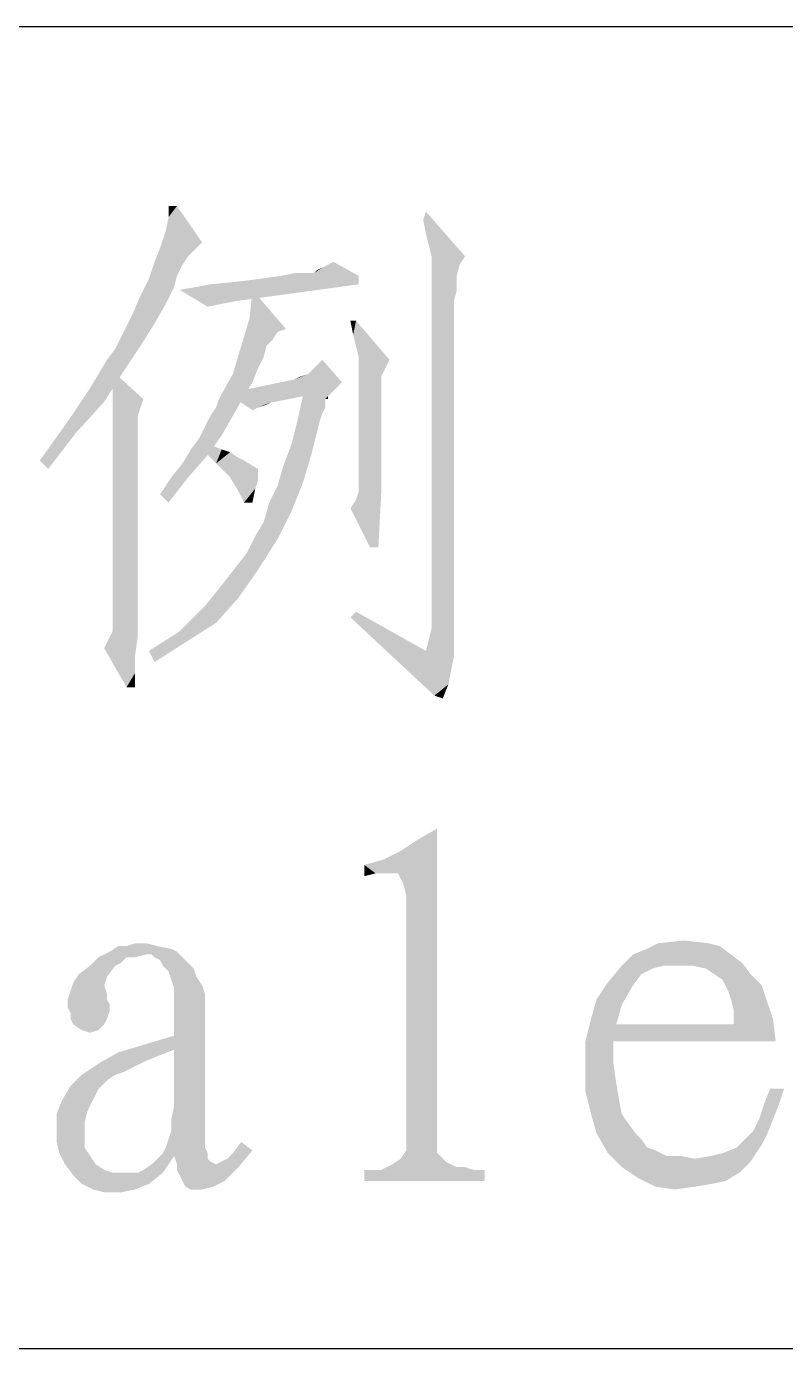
# Model space of a CAD drawing. Header units: millimetres. Extents: x 336 to 634, y 189 to 399.
# Drawn here: x 560.73 to 564.75, y 201.18 to 208.18 of the extents above; entities that cross this region are included whole.
import ezdxf

# ---------------------------------------------------------------- set-up
doc = ezdxf.new("R2010")
doc.units = ezdxf.units.MM

msp = doc.modelspace()

# ---------------------------------------------------------------- linework, layer by layer
at = {"color": 7, "linetype": 'Continuous'}
for p, q in [((448.54993, 208.17685), (628.54993, 208.17685)), ((448.54993, 201.17685), (628.54993, 201.17685))]:
    msp.add_line(p, q, dxfattribs=at)
for points in [[(561.46939, 207.09298), (561.4842, 207.16705), (561.52865, 207.22631)], [(561.46939, 207.09298), (561.52865, 207.22631), (561.66198, 207.03372)], [(561.52865, 207.22631), (561.4842, 207.16705), (561.4842, 207.22631)], [(562.84717, 207.07816), (562.83235, 207.15223), (562.84717, 207.19668)], [(562.86198, 207.0189), (562.84717, 207.07816), (562.84717, 207.19668)], [(562.8768, 206.95964), (562.86198, 207.0189), (562.84717, 207.19668)], [(562.8768, 206.95964), (562.84717, 207.19668), (563.05458, 206.95964)], [(561.66198, 207.03372), (561.43976, 207.00409), (561.46939, 207.09298)], [(561.61754, 206.98927), (561.41013, 206.93001), (561.43976, 207.00409)], [(561.43976, 207.00409), (561.66198, 207.03372), (561.61754, 206.98927)], [(561.55828, 206.9152), (561.3805, 206.84112), (561.41013, 206.93001)], [(561.61754, 206.98927), (561.58791, 206.95964), (561.41013, 206.93001)], [(561.41013, 206.93001), (561.58791, 206.95964), (561.55828, 206.9152)], [(562.25458, 206.87075), (562.29902, 206.90038), (562.35828, 206.93001)], [(562.25458, 206.87075), (562.35828, 206.93001), (562.49161, 206.85594)], [(563.05458, 206.95964), (562.8768, 206.9152), (562.8768, 206.95964)], [(562.8768, 206.9152), (563.05458, 206.95964), (563.02495, 206.9152)], [(561.55828, 206.9152), (561.52865, 206.85594), (561.3805, 206.84112)], [(561.3805, 206.84112), (561.52865, 206.85594), (561.51383, 206.79668)], [(561.70643, 206.81149), (561.85458, 206.82631), (562.49161, 206.85594)], [(561.70643, 206.81149), (562.49161, 206.85594), (562.49161, 206.81149)], [(561.85458, 206.82631), (561.97309, 206.84112), (562.49161, 206.85594)], [(562.49161, 206.85594), (561.97309, 206.84112), (562.0768, 206.85594)], [(562.21013, 206.87075), (562.25458, 206.87075), (562.0768, 206.85594)], [(562.21013, 206.87075), (562.0768, 206.85594), (562.15087, 206.87075)], [(562.49161, 206.85594), (562.0768, 206.85594), (562.25458, 206.87075)], [(562.25458, 206.87075), (562.26939, 206.88557), (562.29902, 206.90038)], [(562.8768, 206.9152), (563.02495, 206.9152), (563.01013, 206.85594)], [(562.8768, 206.9152), (563.01013, 206.85594), (562.99532, 206.7226)], [(562.99532, 206.7226), (562.8768, 205.10779), (562.8768, 206.9152)], [(563.01013, 206.85594), (563.01013, 206.82631), (562.99532, 206.7226)], [(561.51383, 206.79668), (561.33606, 206.75223), (561.3805, 206.84112)], [(561.33606, 206.75223), (561.51383, 206.79668), (561.46939, 206.70779)], [(562.49161, 206.81149), (561.54346, 206.78186), (561.70643, 206.81149)], [(561.54346, 206.78186), (562.49161, 206.81149), (561.83976, 206.7226)], [(561.83976, 206.7226), (561.69161, 206.69298), (561.54346, 206.78186)], [(561.91383, 206.63372), (561.92865, 206.78186), (562.10643, 206.57446)], [(563.01013, 206.82631), (563.01013, 206.78186), (562.99532, 206.7226)], [(561.46939, 206.70779), (561.29161, 206.64853), (561.33606, 206.75223)], [(561.83976, 206.7226), (561.76569, 206.70779), (561.69161, 206.69298)], [(562.99532, 206.7226), (562.99532, 206.64853), (562.8768, 205.10779)], [(561.41013, 206.60409), (561.23235, 206.53001), (561.29161, 206.64853)], [(561.29161, 206.64853), (561.46939, 206.70779), (561.41013, 206.60409)], [(562.99532, 206.64853), (562.99532, 206.57446), (562.8768, 205.10779)], [(561.23235, 206.53001), (561.41013, 206.60409), (561.33606, 206.48557)], [(562.06198, 206.55964), (561.86939, 206.48557), (561.91383, 206.63372)], [(561.91383, 206.63372), (562.10643, 206.57446), (562.06198, 206.55964)], [(562.4768, 206.6189), (562.46198, 206.54483), (562.44717, 206.6189)], [(562.4768, 206.48557), (562.46198, 206.54483), (562.4768, 206.6189)], [(562.49161, 206.42631), (562.4768, 206.48557), (562.4768, 206.6189)], [(562.49161, 206.42631), (562.4768, 206.6189), (562.65458, 206.41149)], [(562.99532, 206.57446), (562.99532, 206.47075), (562.8768, 205.10779)], [(561.33606, 206.48557), (561.20272, 206.47075), (561.23235, 206.53001)], [(562.06198, 206.55964), (562.03235, 206.5152), (561.86939, 206.48557)], [(561.86939, 206.48557), (562.03235, 206.5152), (562.00272, 206.48557)], [(561.15828, 206.41149), (561.20272, 206.47075), (561.33606, 206.48557)], [(561.15828, 206.41149), (561.33606, 206.48557), (561.24717, 206.35224)], [(562.00272, 206.48557), (561.98791, 206.42631), (561.82495, 206.33742)], [(562.00272, 206.48557), (561.82495, 206.33742), (561.86939, 206.48557)], [(562.99532, 206.47075), (562.99532, 206.35224), (562.8768, 205.10779)], [(561.24717, 206.35224), (561.11383, 206.33742), (561.15828, 206.41149)], [(561.98791, 206.42631), (561.95828, 206.36705), (561.82495, 206.33742)], [(561.82495, 206.33742), (561.95828, 206.36705), (561.92865, 206.29297)], [(562.22495, 206.33742), (562.25458, 206.36705), (562.29902, 206.41149)], [(562.22495, 206.33742), (562.29902, 206.41149), (562.40272, 206.29297)], [(562.65458, 206.41149), (562.49161, 206.39668), (562.49161, 206.42631)], [(562.49161, 206.38186), (562.49161, 206.39668), (562.65458, 206.41149)], [(562.49161, 206.36705), (562.49161, 206.38186), (562.65458, 206.41149)], [(562.49161, 206.36705), (562.65458, 206.41149), (562.62495, 206.35224)], [(562.62495, 206.35224), (562.49161, 206.3226), (562.49161, 206.36705)], [(561.06939, 206.26335), (561.11383, 206.33742), (561.24717, 206.35224)], [(561.06939, 206.26335), (561.24717, 206.35224), (561.14346, 206.18927)], [(561.18791, 206.35224), (561.18791, 206.26335), (561.17309, 206.35224)], [(561.18791, 206.26335), (561.18791, 206.35224), (561.35087, 206.20409)], [(561.92865, 206.29297), (561.75087, 206.20409), (561.82495, 206.33742)], [(561.92865, 206.29297), (561.8842, 206.2189), (561.75087, 206.20409)], [(562.40272, 206.29297), (561.79532, 206.23372), (562.15087, 206.30779)], [(562.40272, 206.29297), (562.37309, 206.26335), (561.79532, 206.23372)], [(562.15087, 206.30779), (562.1805, 206.3226), (562.22495, 206.33742)], [(562.40272, 206.29297), (562.15087, 206.30779), (562.22495, 206.33742)], [(562.49161, 206.3226), (562.62495, 206.35224), (562.61013, 206.3226)], [(562.61013, 206.3226), (562.61013, 206.30779), (562.49161, 206.29297)], [(562.61013, 206.3226), (562.49161, 206.29297), (562.49161, 206.3226)], [(562.49161, 206.29297), (562.61013, 206.30779), (562.61013, 206.29297)], [(562.61013, 206.29297), (562.61013, 206.26335), (562.49161, 206.23372)], [(562.61013, 206.29297), (562.49161, 206.23372), (562.49161, 206.29297)], [(562.99532, 206.35224), (562.99532, 206.23372), (562.8768, 205.10779)], [(561.14346, 206.18927), (561.01013, 206.17446), (561.06939, 206.26335)], [(561.35087, 206.20409), (561.18791, 206.18927), (561.18791, 206.26335)], [(561.79532, 206.23372), (562.37309, 206.26335), (562.34346, 206.23372)], [(561.79532, 206.23372), (562.34346, 206.23372), (562.19532, 206.2189)], [(561.79532, 206.23372), (562.19532, 206.2189), (562.03235, 206.18927)], [(561.79532, 206.23372), (562.03235, 206.18927), (561.95828, 206.15964)], [(561.95828, 206.15964), (561.92865, 206.14483), (561.79532, 206.23372)], [(562.19532, 206.2189), (562.34346, 206.23372), (562.32865, 206.2189)], [(562.49161, 206.23372), (562.61013, 206.26335), (562.61013, 206.2189)], [(562.61013, 206.2189), (562.49161, 206.18927), (562.49161, 206.23372)], [(562.99532, 206.23372), (562.99532, 206.08557), (562.8768, 205.10779)], [(560.95087, 206.08557), (561.01013, 206.17446), (561.14346, 206.18927)], [(560.95087, 206.08557), (561.14346, 206.18927), (560.99532, 206.02631)], [(561.18791, 206.18927), (561.35087, 206.20409), (561.33606, 206.15964)], [(561.33606, 206.15964), (561.18791, 206.13001), (561.18791, 206.18927)], [(561.18791, 206.13001), (561.33606, 206.15964), (561.32124, 206.1152)], [(561.70643, 206.1152), (561.73606, 206.15964), (561.8842, 206.2189)], [(561.70643, 206.1152), (561.8842, 206.2189), (561.82495, 206.1152)], [(561.73606, 206.15964), (561.75087, 206.20409), (561.8842, 206.2189)], [(562.03235, 206.18927), (562.00272, 206.17446), (561.95828, 206.15964)], [(562.03235, 206.18927), (562.19532, 206.2189), (562.04717, 206.18927)], [(562.32865, 206.2189), (562.31383, 206.20409), (562.16569, 206.08557)], [(562.32865, 206.2189), (562.16569, 206.08557), (562.19532, 206.2189)], [(562.31383, 206.20409), (562.31383, 206.18927), (562.16569, 206.08557)], [(562.31383, 206.18927), (562.31383, 206.15964), (562.16569, 206.08557)], [(562.31383, 206.15964), (562.29902, 206.13001), (562.16569, 206.08557)], [(562.31383, 206.20409), (562.32865, 206.2189), (562.32865, 206.20409)], [(562.49161, 206.18927), (562.61013, 206.2189), (562.61013, 206.17446)], [(562.61013, 206.17446), (562.49161, 206.1152), (562.49161, 206.18927)], [(562.61013, 206.17446), (562.61013, 206.13001), (562.49161, 206.1152)], [(560.99532, 206.02631), (560.8768, 205.98186), (560.95087, 206.08557)], [(561.32124, 206.1152), (561.18791, 206.08557), (561.18791, 206.13001)], [(561.32124, 206.1152), (561.32124, 206.10038), (561.18791, 206.08557)], [(561.18791, 206.07075), (561.18791, 206.08557), (561.32124, 206.10038)], [(561.18791, 206.07075), (561.32124, 206.10038), (561.32124, 206.07075)], [(561.82495, 206.1152), (561.6768, 206.05594), (561.70643, 206.1152)], [(561.6768, 206.05594), (561.82495, 206.1152), (561.76569, 206.01149)], [(562.2842, 206.08557), (562.26939, 206.02631), (562.13606, 205.96705)], [(562.2842, 206.08557), (562.13606, 205.96705), (562.16569, 206.08557)], [(562.16569, 206.08557), (562.29902, 206.13001), (562.2842, 206.08557)], [(562.49161, 206.1152), (562.61013, 206.13001), (562.61013, 206.05594)], [(562.61013, 206.05594), (562.49161, 206.04112), (562.49161, 206.1152)], [(562.99532, 206.08557), (562.99532, 205.9226), (562.8768, 205.10779)], [(560.80272, 205.87816), (560.8768, 205.98186), (560.99532, 206.02631)], [(560.80272, 205.87816), (560.99532, 206.02631), (560.84717, 205.83372)], [(561.32124, 206.07075), (561.18791, 206.02631), (561.18791, 206.07075)], [(561.18791, 206.02631), (561.32124, 206.07075), (561.32124, 206.01149)], [(561.32124, 206.01149), (561.18791, 205.98186), (561.18791, 206.02631)], [(561.18791, 205.98186), (561.32124, 206.01149), (561.32124, 205.95223)], [(561.60272, 205.93742), (561.64717, 205.99668), (561.76569, 206.01149)], [(561.60272, 205.93742), (561.76569, 206.01149), (561.69161, 205.90779)], [(561.76569, 206.01149), (561.64717, 205.99668), (561.6768, 206.05594)], [(562.13606, 205.96705), (562.26939, 206.02631), (562.25458, 205.96705)], [(562.49161, 206.04112), (562.61013, 206.05594), (562.61013, 205.99668)], [(562.61013, 205.99668), (562.49161, 205.98186), (562.49161, 206.04112)], [(561.32124, 205.95223), (561.18791, 205.9226), (561.18791, 205.98186)], [(561.18791, 205.9226), (561.32124, 205.95223), (561.32124, 205.86335)], [(561.66198, 205.93742), (561.69161, 205.96705), (561.76569, 205.93742)], [(562.25458, 205.96705), (562.23976, 205.90779), (562.09161, 205.84853)], [(562.25458, 205.96705), (562.09161, 205.84853), (562.13606, 205.96705)], [(562.49161, 205.90779), (562.49161, 205.98186), (562.61013, 205.99668)], [(562.49161, 205.86335), (562.49161, 205.90779), (562.61013, 205.99668)], [(562.49161, 205.80409), (562.49161, 205.86335), (562.61013, 205.99668)], [(562.49161, 205.77446), (562.49161, 205.80409), (562.61013, 205.99668)], [(562.49161, 205.74483), (562.49161, 205.77446), (562.61013, 205.99668)], [(562.49161, 205.73001), (562.49161, 205.74483), (562.61013, 205.99668)], [(562.49161, 205.7152), (562.49161, 205.73001), (562.61013, 205.99668)], [(562.49161, 205.7152), (562.61013, 205.99668), (562.61013, 205.70038)], [(561.32124, 205.86335), (561.18791, 205.83372), (561.18791, 205.9226)], [(561.49902, 205.78927), (561.55828, 205.86335), (561.69161, 205.90779)], [(561.49902, 205.78927), (561.69161, 205.90779), (561.58791, 205.78927)], [(561.69161, 205.90779), (561.55828, 205.86335), (561.60272, 205.93742)], [(561.76569, 205.93742), (561.73606, 205.86335), (561.66198, 205.93742)], [(561.76569, 205.93742), (561.81013, 205.9226), (561.73606, 205.86335)], [(561.81013, 205.9226), (561.85458, 205.89298), (561.73606, 205.86335)], [(561.85458, 205.89298), (561.8842, 205.87816), (561.73606, 205.86335)], [(561.73606, 205.86335), (561.8842, 205.87816), (561.95828, 205.83372)], [(562.09161, 205.84853), (562.23976, 205.90779), (562.19532, 205.75964)], [(562.99532, 205.9226), (562.99532, 205.75964), (562.8768, 205.10779)], [(561.18791, 205.83372), (561.32124, 205.86335), (561.32124, 205.75964)], [(561.32124, 205.75964), (561.18791, 205.74483), (561.18791, 205.83372)], [(561.95828, 205.83372), (561.81013, 205.78927), (561.73606, 205.86335)], [(561.95828, 205.83372), (561.95828, 205.80409), (561.81013, 205.78927)], [(561.81013, 205.78927), (561.95828, 205.80409), (561.95828, 205.77446)], [(562.19532, 205.75964), (562.06198, 205.74483), (562.09161, 205.84853)], [(561.18791, 205.74483), (561.32124, 205.75964), (561.32124, 205.65594)], [(561.32124, 205.65594), (561.18791, 205.64112), (561.18791, 205.74483)], [(561.58791, 205.78927), (561.43976, 205.70038), (561.49902, 205.78927)], [(561.43976, 205.70038), (561.58791, 205.78927), (561.4842, 205.65594)], [(561.95828, 205.77446), (561.85458, 205.7152), (561.81013, 205.78927)], [(561.95828, 205.77446), (561.94346, 205.73001), (561.85458, 205.7152)], [(561.8842, 205.65594), (561.85458, 205.7152), (561.94346, 205.73001)], [(561.8842, 205.65594), (561.94346, 205.73001), (561.92865, 205.65594)], [(562.01754, 205.65594), (562.06198, 205.74483), (562.19532, 205.75964)], [(562.01754, 205.65594), (562.19532, 205.75964), (562.13606, 205.61149)], [(562.99532, 205.75964), (562.99532, 205.56705), (562.8768, 205.10779)], [(562.44717, 205.62631), (562.4768, 205.67075), (562.61013, 205.70038)], [(562.55087, 205.4189), (562.44717, 205.62631), (562.61013, 205.70038)], [(562.61013, 205.70038), (562.4768, 205.67075), (562.49161, 205.7152)], [(562.55087, 205.4189), (562.61013, 205.70038), (562.59532, 205.4189)], [(561.18791, 205.52261), (561.18791, 205.64112), (561.32124, 205.65594)], [(561.18791, 205.52261), (561.32124, 205.65594), (561.32124, 205.52261)], [(561.94346, 205.47816), (561.98791, 205.55223), (562.13606, 205.61149)], [(561.94346, 205.47816), (562.13606, 205.61149), (562.06198, 205.46335)], [(562.13606, 205.61149), (561.98791, 205.55223), (562.01754, 205.65594)], [(561.32124, 205.52261), (561.18791, 205.40409), (561.18791, 205.52261)], [(561.18791, 205.40409), (561.32124, 205.52261), (561.32124, 205.38927)], [(562.99532, 205.56705), (562.99532, 205.37446), (562.8768, 205.10779)], [(562.06198, 205.46335), (561.89902, 205.38927), (561.94346, 205.47816)], [(561.89902, 205.38927), (562.06198, 205.46335), (561.95828, 205.30038)], [(561.32124, 205.38927), (561.18791, 205.30038), (561.18791, 205.40409)], [(561.18791, 205.30038), (561.32124, 205.38927), (561.32124, 205.25594)], [(561.95828, 205.30038), (561.79532, 205.25594), (561.89902, 205.38927)], [(562.99532, 205.37446), (562.99532, 205.15223), (562.8768, 205.10779)], [(561.32124, 205.25594), (561.18791, 205.21149), (561.18791, 205.30038)], [(561.18791, 205.13742), (561.18791, 205.21149), (561.32124, 205.25594)], [(561.18791, 205.13742), (561.32124, 205.25594), (561.32124, 205.13742)], [(561.85458, 205.15223), (561.6768, 205.10779), (561.79532, 205.25594)], [(561.79532, 205.25594), (561.95828, 205.30038), (561.85458, 205.15223)], [(561.32124, 205.13742), (561.18791, 205.07816), (561.18791, 205.13742)], [(561.18791, 205.03372), (561.18791, 205.07816), (561.32124, 205.13742)], [(561.18791, 205.03372), (561.32124, 205.13742), (561.32124, 205.0189)], [(561.73606, 205.0189), (561.54346, 204.97446), (561.6768, 205.10779)], [(561.6768, 205.10779), (561.85458, 205.15223), (561.73606, 205.0189)], [(562.8768, 204.98927), (562.8768, 205.10779), (562.99532, 205.15223)], [(562.8768, 204.98927), (562.99532, 205.15223), (562.99532, 204.94483)], [(561.32124, 205.0189), (561.18791, 205.00409), (561.18791, 205.03372)], [(562.44717, 205.04853), (562.4768, 205.07816), (562.84717, 204.87075)], [(562.84717, 204.87075), (562.89161, 204.63372), (562.44717, 205.04853)], [(561.17309, 204.94483), (561.18791, 204.97446), (561.32124, 205.0189)], [(561.17309, 204.94483), (561.32124, 205.0189), (561.32124, 204.94483)], [(561.18791, 204.97446), (561.18791, 205.00409), (561.32124, 205.0189)], [(561.57309, 204.9152), (561.3805, 204.87075), (561.54346, 204.97446)], [(561.54346, 204.97446), (561.73606, 205.0189), (561.57309, 204.9152)], [(562.99532, 204.94483), (562.84717, 204.87075), (562.8768, 204.98927)], [(561.32124, 204.94483), (561.14346, 204.88557), (561.17309, 204.94483)], [(561.14346, 204.88557), (561.32124, 204.94483), (561.30643, 204.84112)], [(561.3805, 204.87075), (561.57309, 204.9152), (561.41013, 204.81149)], [(562.84717, 204.87075), (562.99532, 204.94483), (562.99532, 204.84112)], [(561.30643, 204.84112), (561.26198, 204.67816), (561.14346, 204.88557)], [(561.30643, 204.84112), (561.30643, 204.75223), (561.26198, 204.67816)], [(562.84717, 204.87075), (562.99532, 204.84112), (562.89161, 204.63372)], [(562.99532, 204.84112), (562.9805, 204.76705), (562.89161, 204.63372)], [(561.26198, 204.67816), (561.30643, 204.75223), (561.30643, 204.67816)], [(562.9805, 204.76705), (562.96569, 204.69298), (562.89161, 204.63372)], [(562.89161, 204.63372), (562.96569, 204.69298), (562.93606, 204.6189)], [(562.5805, 203.69298), (562.71383, 203.81149), (562.90643, 203.93001)], [(562.65458, 203.69298), (562.5805, 203.69298), (562.90643, 203.93001)], [(562.69902, 203.69298), (562.65458, 203.69298), (562.90643, 203.93001)], [(562.71383, 203.66335), (562.69902, 203.69298), (562.90643, 203.93001)], [(562.71383, 203.81149), (562.80272, 203.87075), (562.90643, 203.93001)], [(562.72865, 203.63372), (562.71383, 203.66335), (562.90643, 203.93001)], [(562.74346, 203.57446), (562.72865, 203.63372), (562.90643, 203.93001)], [(562.74346, 203.57446), (562.90643, 203.93001), (562.90643, 202.24112)], [(562.5805, 203.69298), (562.62495, 203.76705), (562.71383, 203.81149)], [(562.5805, 203.69298), (562.52124, 203.73742), (562.62495, 203.76705)], [(562.5805, 203.69298), (562.52124, 203.67816), (562.52124, 203.73742)], [(562.90643, 202.24112), (562.74346, 202.22631), (562.74346, 203.57446)], [(561.42495, 203.30779), (561.49902, 203.29298), (561.17309, 203.27816)], [(561.26198, 203.30779), (561.42495, 203.30779), (561.17309, 203.27816)], [(561.26198, 203.30779), (561.17309, 203.27816), (561.21754, 203.30779)], [(561.17309, 203.27816), (561.49902, 203.29298), (561.52865, 203.27816)], [(561.36569, 203.32261), (561.26198, 203.30779), (561.30643, 203.32261)], [(561.26198, 203.30779), (561.36569, 203.32261), (561.42495, 203.30779)], [(563.94346, 203.26335), (564.01754, 203.29298), (564.40272, 203.30779)], [(563.94346, 203.26335), (564.40272, 203.30779), (564.46198, 203.26335)], [(564.34346, 203.32261), (564.40272, 203.30779), (564.01754, 203.29298)], [(564.34346, 203.32261), (564.01754, 203.29298), (564.0768, 203.32261)], [(564.0768, 203.32261), (564.21013, 203.33742), (564.34346, 203.32261)], [(561.26198, 203.24853), (561.23235, 203.2189), (561.06939, 203.20409)], [(561.26198, 203.24853), (561.06939, 203.20409), (561.11383, 203.24853)], [(561.06939, 203.20409), (561.23235, 203.2189), (561.20272, 203.20409)], [(561.52865, 203.27816), (561.36569, 203.26335), (561.11383, 203.24853)], [(561.52865, 203.27816), (561.11383, 203.24853), (561.17309, 203.27816)], [(561.26198, 203.24853), (561.11383, 203.24853), (561.36569, 203.26335)], [(561.26198, 203.24853), (561.36569, 203.26335), (561.30643, 203.24853)], [(561.39532, 203.26335), (561.36569, 203.26335), (561.52865, 203.27816)], [(561.41013, 203.24853), (561.39532, 203.26335), (561.52865, 203.27816)], [(561.41013, 203.24853), (561.52865, 203.27816), (561.55828, 203.24853)], [(561.55828, 203.24853), (561.43976, 203.23372), (561.41013, 203.24853)], [(561.43976, 203.23372), (561.55828, 203.24853), (561.58791, 203.2189)], [(561.58791, 203.2189), (561.45458, 203.20409), (561.43976, 203.23372)], [(561.45458, 203.20409), (561.58791, 203.2189), (561.61754, 203.18927)], [(564.46198, 203.26335), (564.52124, 203.2189), (563.8842, 203.20409)], [(564.46198, 203.26335), (563.8842, 203.20409), (563.94346, 203.26335)], [(564.10643, 203.20409), (563.8842, 203.20409), (564.52124, 203.2189)], [(564.1805, 203.20409), (564.10643, 203.20409), (564.52124, 203.2189)], [(564.25458, 203.20409), (564.1805, 203.20409), (564.52124, 203.2189)], [(564.32865, 203.18927), (564.25458, 203.20409), (564.52124, 203.2189)], [(564.37309, 203.15964), (564.32865, 203.18927), (564.52124, 203.2189)], [(564.37309, 203.15964), (564.52124, 203.2189), (564.56569, 203.15964)], [(561.15828, 203.14483), (560.9805, 203.1152), (561.01013, 203.15964)], [(560.9805, 203.1152), (561.15828, 203.14483), (561.14346, 203.10038)], [(561.20272, 203.20409), (561.01013, 203.15964), (561.06939, 203.20409)], [(561.01013, 203.15964), (561.20272, 203.20409), (561.15828, 203.14483)], [(561.61754, 203.18927), (561.4842, 203.17446), (561.45458, 203.20409)], [(561.4842, 203.17446), (561.61754, 203.18927), (561.63235, 203.14483)], [(561.63235, 203.14483), (561.49902, 203.13001), (561.4842, 203.17446)], [(561.49902, 203.13001), (561.63235, 203.14483), (561.66198, 203.10038)], [(564.04717, 203.18927), (563.81013, 203.1152), (563.8842, 203.20409)], [(564.04717, 203.18927), (563.98791, 203.15964), (563.81013, 203.1152)], [(563.81013, 203.1152), (563.98791, 203.15964), (563.94346, 203.10038)], [(563.8842, 203.20409), (564.10643, 203.20409), (564.04717, 203.18927)], [(564.56569, 203.15964), (564.41754, 203.13001), (564.37309, 203.15964)], [(564.41754, 203.13001), (564.56569, 203.15964), (564.62495, 203.10038)], [(561.15828, 203.05594), (560.95087, 203.02631), (560.96569, 203.07075)], [(561.14346, 203.10038), (560.96569, 203.07075), (560.9805, 203.1152)], [(560.96569, 203.07075), (561.14346, 203.10038), (561.15828, 203.05594)], [(561.66198, 203.10038), (561.51383, 203.08557), (561.49902, 203.13001)], [(561.51383, 203.08557), (561.66198, 203.10038), (561.6768, 203.05594)], [(561.6768, 203.05594), (561.51383, 203.02631), (561.51383, 203.08557)], [(563.94346, 203.10038), (563.75087, 203.02631), (563.81013, 203.1152)], [(563.75087, 203.02631), (563.94346, 203.10038), (563.8842, 202.99668)], [(564.62495, 203.10038), (564.44717, 203.07075), (564.41754, 203.13001)], [(564.46198, 203.02631), (564.44717, 203.07075), (564.62495, 203.10038)], [(564.46198, 203.02631), (564.62495, 203.10038), (564.65458, 203.01149)], [(560.95087, 203.02631), (561.15828, 203.05594), (561.15828, 203.02631)], [(561.15828, 203.02631), (561.17309, 202.99668), (560.95087, 202.98186)], [(561.15828, 203.02631), (560.95087, 202.98186), (560.95087, 203.02631)], [(561.51383, 203.02631), (561.6768, 203.05594), (561.6768, 202.99668)], [(561.6768, 202.99668), (561.51383, 202.83372), (561.51383, 203.02631)], [(563.8842, 202.99668), (563.72124, 202.9226), (563.75087, 203.02631)], [(564.65458, 203.01149), (564.4768, 202.96705), (564.46198, 203.02631)], [(564.4768, 202.96705), (564.65458, 203.01149), (564.6842, 202.9226)], [(560.95087, 202.98186), (561.17309, 202.99668), (561.17309, 202.96705)], [(561.17309, 202.96705), (560.96569, 202.95223), (560.95087, 202.98186)], [(560.96569, 202.9226), (560.96569, 202.95223), (561.17309, 202.96705)], [(560.96569, 202.9226), (561.17309, 202.96705), (561.15828, 202.9226)], [(561.49902, 202.38927), (561.51383, 202.46335), (561.6768, 202.99668)], [(561.49902, 202.33001), (561.49902, 202.38927), (561.6768, 202.99668)], [(561.49902, 202.33001), (561.6768, 202.99668), (561.6768, 202.24112)], [(561.51383, 202.75964), (561.51383, 202.83372), (561.6768, 202.99668)], [(561.51383, 202.64112), (561.51383, 202.75964), (561.6768, 202.99668)], [(561.51383, 202.55223), (561.51383, 202.64112), (561.6768, 202.99668)], [(561.51383, 202.46335), (561.51383, 202.55223), (561.6768, 202.99668)], [(563.72124, 202.9226), (563.8842, 202.99668), (563.85458, 202.89297)], [(564.6842, 202.9226), (564.4768, 202.89297), (564.4768, 202.96705)], [(561.15828, 202.9226), (560.9805, 202.89297), (560.96569, 202.9226)], [(560.9805, 202.89297), (561.15828, 202.9226), (561.14346, 202.89297)], [(561.14346, 202.89297), (561.02495, 202.86335), (560.9805, 202.89297)], [(561.02495, 202.86335), (561.14346, 202.89297), (561.11383, 202.86335)], [(561.11383, 202.86335), (561.06939, 202.84853), (561.02495, 202.86335)], [(563.85458, 202.89297), (563.69161, 202.80409), (563.72124, 202.9226)], [(563.85458, 202.89297), (564.4768, 202.89297), (563.69161, 202.80409)], [(563.83976, 202.80409), (563.69161, 202.80409), (564.4768, 202.89297)], [(564.69902, 202.80409), (563.83976, 202.80409), (564.4768, 202.89297)], [(564.4768, 202.89297), (564.6842, 202.9226), (564.69902, 202.80409)], [(561.51383, 202.75964), (561.36569, 202.78927), (561.51383, 202.83372)], [(563.83976, 202.80409), (563.83976, 202.68557), (563.69161, 202.67075)], [(563.83976, 202.80409), (563.69161, 202.67075), (563.69161, 202.80409)], [(561.43976, 202.73001), (561.11383, 202.68557), (561.21754, 202.74483)], [(561.43976, 202.73001), (561.36569, 202.70038), (561.11383, 202.68557)], [(561.51383, 202.75964), (561.21754, 202.74483), (561.36569, 202.78927)], [(561.21754, 202.74483), (561.51383, 202.75964), (561.43976, 202.73001)], [(561.30643, 202.67075), (561.02495, 202.62631), (561.11383, 202.68557)], [(561.30643, 202.67075), (561.24717, 202.64112), (561.02495, 202.62631)], [(561.11383, 202.68557), (561.36569, 202.70038), (561.30643, 202.67075)], [(563.69161, 202.67075), (563.83976, 202.68557), (563.85458, 202.58186)], [(563.85458, 202.58186), (563.69161, 202.53742), (563.69161, 202.67075)], [(561.20272, 202.62631), (561.15828, 202.59668), (560.96569, 202.56705)], [(561.20272, 202.62631), (560.96569, 202.56705), (561.02495, 202.62631)], [(560.96569, 202.56705), (561.15828, 202.59668), (561.12865, 202.56705)], [(561.02495, 202.62631), (561.24717, 202.64112), (561.20272, 202.62631)], [(563.69161, 202.53742), (563.85458, 202.58186), (563.86939, 202.49298)], [(561.12865, 202.56705), (561.11383, 202.55223), (560.92124, 202.49297)], [(561.12865, 202.56705), (560.92124, 202.49297), (560.96569, 202.56705)], [(560.92124, 202.49297), (561.11383, 202.55223), (561.0842, 202.49297)], [(563.86939, 202.49298), (563.72124, 202.4189), (563.69161, 202.53742)], [(564.74346, 202.55223), (564.63976, 202.47816), (564.66939, 202.55223)], [(564.63976, 202.47816), (564.74346, 202.55223), (564.71383, 202.46335)], [(561.0842, 202.49297), (561.05458, 202.43372), (560.89161, 202.4189)], [(561.0842, 202.49297), (560.89161, 202.4189), (560.92124, 202.49297)], [(563.72124, 202.4189), (563.86939, 202.49298), (563.8842, 202.4189)], [(564.71383, 202.46335), (564.61013, 202.38927), (564.63976, 202.47816)], [(564.61013, 202.38927), (564.71383, 202.46335), (564.6842, 202.38927)], [(560.89161, 202.4189), (561.05458, 202.43372), (561.03976, 202.37446)], [(561.03976, 202.37446), (560.89161, 202.34483), (560.89161, 202.4189)], [(560.89161, 202.34483), (561.03976, 202.37446), (561.03976, 202.30038)], [(563.8842, 202.4189), (563.75087, 202.3152), (563.72124, 202.4189)], [(563.8842, 202.4189), (563.91383, 202.37446), (563.75087, 202.3152)], [(563.75087, 202.3152), (563.91383, 202.37446), (563.95828, 202.3152)], [(564.6842, 202.38927), (564.5805, 202.33001), (564.61013, 202.38927)], [(564.5805, 202.33001), (564.6842, 202.38927), (564.65458, 202.3152)], [(561.03976, 202.30038), (560.89161, 202.27075), (560.89161, 202.34483)], [(560.89161, 202.27075), (561.03976, 202.30038), (561.03976, 202.24112)], [(561.46939, 202.24112), (561.4842, 202.28557), (561.49902, 202.33001)], [(561.6768, 202.24112), (561.46939, 202.24112), (561.49902, 202.33001)], [(563.95828, 202.3152), (563.81013, 202.21149), (563.75087, 202.3152)], [(563.95828, 202.3152), (563.98791, 202.28557), (563.81013, 202.21149)], [(564.65458, 202.3152), (564.53606, 202.28557), (564.5805, 202.33001)], [(564.53606, 202.28557), (564.65458, 202.3152), (564.62495, 202.25594)], [(561.03976, 202.24112), (560.90643, 202.21149), (560.89161, 202.27075)], [(560.90643, 202.21149), (561.03976, 202.24112), (561.06939, 202.19668)], [(561.6768, 202.24112), (561.45458, 202.21149), (561.46939, 202.24112)], [(561.45458, 202.21149), (561.6768, 202.24112), (561.69161, 202.21149)], [(561.92865, 202.22631), (561.82495, 202.21149), (561.86939, 202.27075)], [(562.74346, 202.22631), (562.90643, 202.24112), (562.90643, 202.21149)], [(563.98791, 202.28557), (564.01754, 202.24112), (563.81013, 202.21149)], [(564.01754, 202.24112), (564.06198, 202.22631), (563.81013, 202.21149)], [(564.41754, 202.21149), (564.49161, 202.24112), (564.62495, 202.25594)], [(564.41754, 202.21149), (564.62495, 202.25594), (564.59532, 202.21149)], [(564.62495, 202.25594), (564.49161, 202.24112), (564.53606, 202.28557)], [(561.06939, 202.19668), (560.93606, 202.15223), (560.90643, 202.21149)], [(560.93606, 202.15223), (561.06939, 202.19668), (561.09902, 202.15223)], [(561.32124, 202.10779), (561.35087, 202.1226), (561.51383, 202.19668)], [(561.32124, 202.10779), (561.51383, 202.19668), (561.45458, 202.10779)], [(561.35087, 202.1226), (561.39532, 202.15223), (561.51383, 202.19668)], [(561.39532, 202.15223), (561.42495, 202.18186), (561.51383, 202.19668)], [(561.51383, 202.19668), (561.42495, 202.18186), (561.45458, 202.21149)], [(561.45458, 202.21149), (561.69161, 202.21149), (561.51383, 202.19668)], [(561.51383, 202.19668), (561.69161, 202.21149), (561.69161, 202.18186)], [(561.69161, 202.18186), (561.52865, 202.15223), (561.51383, 202.19668)], [(561.69161, 202.18186), (561.70643, 202.16705), (561.52865, 202.15223)], [(561.52865, 202.15223), (561.70643, 202.16705), (561.73606, 202.15223)], [(561.73606, 202.15223), (561.76569, 202.16705), (561.92865, 202.22631)], [(561.73606, 202.15223), (561.92865, 202.22631), (561.85458, 202.13742)], [(561.76569, 202.16705), (561.79532, 202.18186), (561.92865, 202.22631)], [(561.79532, 202.18186), (561.82495, 202.21149), (561.92865, 202.22631)], [(562.95087, 202.16705), (562.66939, 202.15223), (562.71383, 202.18186)], [(562.66939, 202.15223), (562.95087, 202.16705), (562.9805, 202.15223)], [(562.90643, 202.21149), (562.71383, 202.18186), (562.74346, 202.22631)], [(562.90643, 202.21149), (562.92124, 202.19668), (562.71383, 202.18186)], [(562.71383, 202.18186), (562.92124, 202.19668), (562.95087, 202.16705)], [(563.81013, 202.21149), (564.06198, 202.22631), (564.12124, 202.19668)], [(564.12124, 202.19668), (563.8842, 202.13742), (563.81013, 202.21149)], [(564.19532, 202.19668), (564.26939, 202.18186), (563.8842, 202.13742)], [(564.12124, 202.19668), (564.19532, 202.19668), (563.8842, 202.13742)], [(564.26939, 202.18186), (564.56569, 202.16705), (563.8842, 202.13742)], [(563.8842, 202.13742), (564.56569, 202.16705), (564.53606, 202.13742)], [(564.26939, 202.18186), (564.35828, 202.19668), (564.59532, 202.21149)], [(564.26939, 202.18186), (564.59532, 202.21149), (564.56569, 202.16705)], [(564.59532, 202.21149), (564.35828, 202.19668), (564.41754, 202.21149)], [(561.09902, 202.15223), (560.9805, 202.09298), (560.93606, 202.15223)], [(561.09902, 202.15223), (561.14346, 202.1226), (560.9805, 202.09298)], [(561.14346, 202.1226), (561.18791, 202.10779), (560.9805, 202.09298)], [(561.32124, 202.10779), (561.45458, 202.10779), (560.9805, 202.09298)], [(561.2768, 202.10779), (561.32124, 202.10779), (560.9805, 202.09298)], [(561.23235, 202.10779), (561.2768, 202.10779), (560.9805, 202.09298)], [(561.18791, 202.10779), (561.23235, 202.10779), (560.9805, 202.09298)], [(561.02495, 202.04853), (560.9805, 202.09298), (561.45458, 202.10779)], [(561.02495, 202.04853), (561.45458, 202.10779), (561.3805, 202.04853)], [(561.73606, 202.15223), (561.85458, 202.13742), (561.52865, 202.1226)], [(561.73606, 202.15223), (561.52865, 202.1226), (561.52865, 202.15223)], [(561.54346, 202.09298), (561.52865, 202.1226), (561.85458, 202.13742)], [(561.55828, 202.06335), (561.54346, 202.09298), (561.85458, 202.13742)], [(561.55828, 202.06335), (561.85458, 202.13742), (561.7805, 202.06335)], [(563.09902, 202.1226), (563.15828, 202.1226), (562.52124, 202.06335)], [(562.61013, 202.1226), (563.09902, 202.1226), (562.52124, 202.06335)], [(562.61013, 202.1226), (562.52124, 202.06335), (562.52124, 202.1226)], [(562.52124, 202.06335), (563.15828, 202.1226), (563.15828, 202.06335)], [(562.9805, 202.15223), (563.01013, 202.13742), (562.61013, 202.1226)], [(562.9805, 202.15223), (562.61013, 202.1226), (562.66939, 202.15223)], [(563.01013, 202.13742), (563.05458, 202.13742), (562.61013, 202.1226)], [(562.61013, 202.1226), (563.05458, 202.13742), (563.09902, 202.1226)], [(564.53606, 202.13742), (563.97309, 202.07816), (563.8842, 202.13742)], [(564.53606, 202.13742), (564.50643, 202.10779), (563.97309, 202.07816)], [(563.97309, 202.07816), (564.50643, 202.10779), (564.43235, 202.06335)], [(561.3805, 202.04853), (561.0842, 202.0189), (561.02495, 202.04853)], [(561.0842, 202.0189), (561.3805, 202.04853), (561.30643, 202.0189)], [(561.7805, 202.06335), (561.57309, 202.03372), (561.55828, 202.06335)], [(561.57309, 202.03372), (561.7805, 202.06335), (561.72124, 202.03372)], [(561.72124, 202.03372), (561.60272, 202.0189), (561.57309, 202.03372)], [(561.63235, 202.0189), (561.60272, 202.0189), (561.72124, 202.03372)], [(561.63235, 202.0189), (561.72124, 202.03372), (561.66198, 202.0189)], [(564.43235, 202.06335), (564.06198, 202.03372), (563.97309, 202.07816)], [(564.43235, 202.06335), (564.35828, 202.04853), (564.06198, 202.03372)], [(564.06198, 202.03372), (564.35828, 202.04853), (564.26939, 202.03372)], [(564.26939, 202.03372), (564.16569, 202.0189), (564.06198, 202.03372)], [(561.30643, 202.0189), (561.14346, 202.00409), (561.0842, 202.0189)], [(561.14346, 202.00409), (561.30643, 202.0189), (561.23235, 202.00409)]]:
    msp.add_solid(points, dxfattribs=at)

doc.saveas('drawing.dxf')
